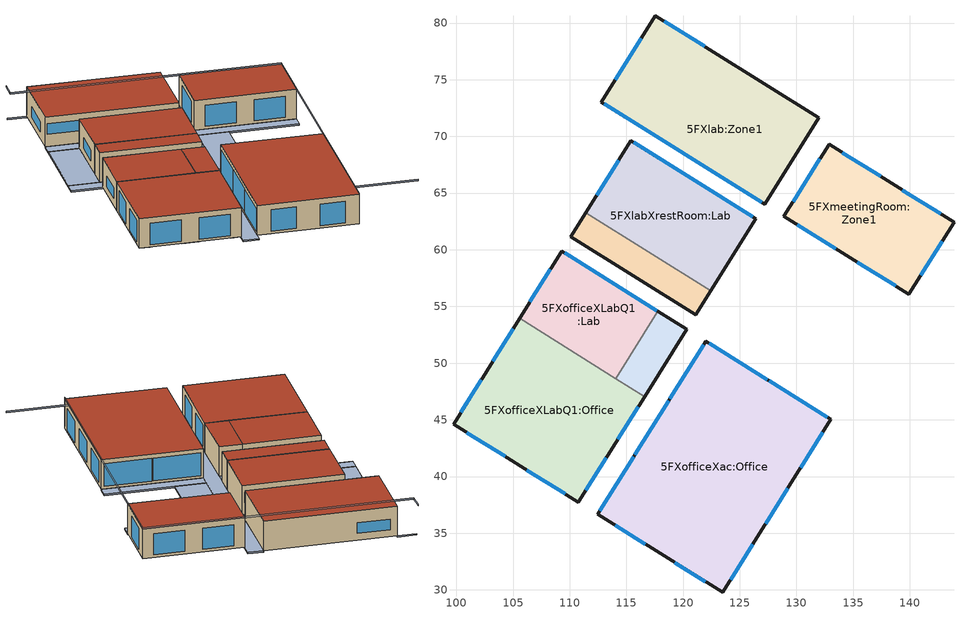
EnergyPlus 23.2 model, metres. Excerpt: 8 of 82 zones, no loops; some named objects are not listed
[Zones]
5FXlab:Zone1
 floor outside (Project external floor): 131.17,70.37 120.15,77.26 120.94,78.54 131.97,71.65 z16; 116.17,70.9 112.78,73.02 117.55,80.65 120.94,78.54 z16
 floor to 4FXlab:Zone1 (Project internal floor_Reversed_Rev): 127.2,64.01 116.17,70.9 120.15,77.26 131.17,70.37 z16
 wall outside (BPS_Baseline_Wall): 127.2,64.01 131.97,71.65 117.55,80.65 112.78,73.02 127.2,64.01 z16:20
 window x3 (BPS_Baseline_External glazing_Improved - 1002): 121.89,77.95 118.32,80.17 z16.94:18.36
 window (BPS_Baseline_External glazing_Improved - 1002): 116.31,78.67 114.02,75 z16.94:18.36; 113.04,72.86 126.94,64.17 z17.64:19.07
 roof outside (BPS_Baseline_Roof_Without_skylight_improved): 112.78,73.02 127.2,64.01 131.97,71.65 117.55,80.65 z20
5FXlabXrestRoom:RestRoom
 floor to 4FXlabXRestRoom:RestRoom (Project internal floor_Reversed_Rev): 121.11,54.26 110.08,61.15 111.41,63.27 122.43,56.38 z16
 wall outside (BPS_Baseline_Wall): 111.41,63.27 110.08,61.15 121.11,54.26 122.43,56.38 z16:20
 wall to 5FXlabXrestRoom:Lab (Project partition): 122.43,56.38 111.41,63.27 z16:20
 roof outside (BPS_Baseline_Roof_Without_skylight_improved): 110.08,61.15 121.11,54.26 122.43,56.38 111.41,63.27 z20
5FXlabXrestRoom:Lab
 floor to 4FXlabXRestRoom:Lab (Project internal floor_Reversed_Rev): 122.43,56.38 111.41,63.27 115.38,69.63 126.4,62.74 z16
 wall outside (BPS_Baseline_Wall): 122.43,56.38 126.4,62.74 115.38,69.63 111.41,63.27 z16:20
 window (BPS_Baseline_External glazing_Improved - 1002): 126.15,62.9 115.64,69.47 z17.62:19.05; 114.31,67.92 112.38,64.83 z16.94:18.36
 roof outside (BPS_Baseline_Roof_Without_skylight_improved): 111.41,63.27 122.43,56.38 126.4,62.74 115.38,69.63 z20
5FXmeetingRoom:Zone1
 floor outside (Project external floor): 139.92,56.07 138.22,57.12 142.2,63.49 143.89,62.43 z16
 floor to 4FXmeetingRoom:Zone1 (Project internal floor_Reversed_Rev): 138.22,57.12 128.9,62.95 132.87,69.31 142.2,63.49 z16
 wall outside (BPS_Baseline_Wall): 139.92,56.07 143.89,62.43 132.87,69.31 128.9,62.95 139.92,56.07 z16:20
 window (BPS_Baseline_External glazing_Improved - 1003): 140.97,57.74 142.85,60.75 / 137.42,66.47 134.05,68.57 / 142.71,63.17 139.34,65.27 / 132.06,68.02 129.7,64.25 / 135.36,58.91 138.74,56.81 / 130.08,62.21 133.45,60.11 z16.34:19.26
 roof outside (BPS_Baseline_Roof_Without_skylight_improved): 128.9,62.95 139.92,56.07 143.89,62.43 132.87,69.31 z20
5FXofficeXLabQ1:Office
 floor to 4FXofficeXlab:Office (Project internal floor_Reversed_Rev): 110.77,37.73 99.75,44.62 105.58,53.94 116.6,47.06 z16
 wall outside (BPS_Baseline_Wall): 105.58,53.94 99.75,44.62 110.77,37.73 116.6,47.06 z16:20
 wall to 5FXofficeXLabQ1:AC (Project partition_Rev): 116.6,47.06 114.06,48.65 z16:20
 wall to 5FXofficeXLabQ1:Lab (Project partition): 114.06,48.65 105.58,53.94 z16:20
 window (BPS_Baseline_External glazing_Improved - 1003): 102.2,48.54 100.4,45.67 / 105.02,53.05 103.23,50.18 / 106.22,40.57 109.59,38.47 / 100.93,43.88 104.3,41.77 / 114.25,43.29 116.05,46.16 / 111.43,38.78 113.22,41.65 z16.34:19.26
 roof outside (BPS_Baseline_Roof_Without_skylight_improved): 99.75,44.62 110.77,37.73 116.6,47.06 105.58,53.94 z20
5FXofficeXLabQ1:AC
 floor to 4FXofficeXlab:AC (Project internal floor_Reversed_Rev): 116.6,47.06 114.06,48.65 117.77,54.58 120.31,52.99 z16
 wall outside (BPS_Baseline_Wall): 116.6,47.06 120.31,52.99 117.77,54.58 z16:20
 wall to 5FXofficeXLabQ1:Lab (Project partition): 117.77,54.58 114.06,48.65 z16:20
 roof outside (BPS_Baseline_Roof_Without_skylight_improved): 114.06,48.65 116.6,47.06 120.31,52.99 117.77,54.58 z20
5FXofficeXLabQ1:Lab
 floor to 4FXofficeXlab:Lab (Project internal floor_Reversed_Rev): 114.06,48.65 105.58,53.94 109.29,59.88 117.77,54.58 z16
 wall outside (BPS_Baseline_Wall): 117.77,54.58 109.29,59.88 105.58,53.94 z16:20
 window (BPS_Baseline_External glazing_Improved - 1002): 117.67,54.64 109.54,59.72 z17.65:19.07; 108.28,58.27 106.49,55.4 z16.94:18.36
 roof outside (BPS_Baseline_Roof_Without_skylight_improved): 105.58,53.94 114.06,48.65 117.77,54.58 109.29,59.88 z20
5FXofficeXac:Office
 floor to 4FXofficeXac1:Office (Project internal floor_Reversed_Rev): 123.49,29.78 112.47,36.67 122.01,51.93 133.03,45.04 z16
 wall outside (BPS_Baseline_Wall): 123.49,29.78 133.03,45.04 122.01,51.93 112.47,36.67 123.49,29.78 z16:20
 window (BPS_Baseline_External glazing_Improved - 1003): 130.37,40.78 132.33,43.92 / 127.28,35.84 129.25,38.98 / 124.2,30.9 126.16,34.05 / 119.28,32.41 121.97,30.73 / 114,35.71 116.68,34.04 z16.34:19.26; 127.44,48.54 122.31,51.74 / 132.73,45.23 127.6,48.44 z16.34:19.43; 115.65,41.75 112.66,36.97 / 118.73,46.69 115.74,41.91 / 121.82,51.63 118.83,46.84 z16.34:19.44
 roof outside (BPS_Baseline_Roof_Without_skylight_improved): 112.47,36.67 123.49,29.78 133.03,45.04 122.01,51.93 z20
shading: 116.7,33.97 119.21,32.39 / 104.31,41.71 106.17,40.54 / 105.04,53.08 106.03,54.66 / 102.22,48.57 103.21,50.16 / 121.97,30.67 123.47,29.74 / 112.44,36.62 113.93,35.69 / 109.62,38.45 110.77,37.73 / 100.87,43.85 99.72,44.57 / 99.75,44.62 100.38,45.63 z16:19.4; 111.94,35.82 133.66,70.59 / 131.97,71.65 110.24,36.88 / 127.2,64.01 112.78,73.02 / 121.11,54.26 106.69,63.27 / 105.9,62 120.31,52.99 / 122.01,51.93 133.03,45.04 / 139.92,56.07 128.9,62.95 / 133.83,46.32 122.8,53.2 / 117.55,80.65 115.41,81.99 / 111.99,71.75 126.4,62.74 / 128.1,61.68 139.12,54.79 / 126.2,51.08 131.49,59.56 / 131.49,59.56 128.1,61.68 / 128.1,61.68 122.8,53.2 / 122.8,53.2 126.2,51.08 / 111.99,71.75 106.69,63.27 / 106.69,63.27 110.08,61.15 / 110.08,61.15 115.38,69.63 / 115.38,69.63 111.99,71.75 z15.8:16; 123.49,29.78 143.89,62.43 / 143.89,62.43 114.62,80.72 / 131.34,27.23 124.55,31.47 / 115.68,82.41 114.62,80.72 z20:20.2; 110.24,36.88 111.94,35.82 133.66,70.59 131.97,71.65 z16; 111.94,35.82 110.24,36.88 131.97,71.65 133.66,70.59 z15.8; 126.2,51.08 122.8,53.2 128.1,61.68 131.49,59.56 z15.8; 122.8,53.2 126.2,51.08 131.49,59.56 128.1,61.68 z16; 110.08,61.15 106.69,63.27 111.99,71.75 115.38,69.63 z15.8; 106.69,63.27 110.08,61.15 115.38,69.63 111.99,71.75 z16; 120.31,52.99 105.9,62 106.69,63.27 121.11,54.26 z15.8; 105.9,62 120.31,52.99 121.11,54.26 106.69,63.27 z16; 111.99,71.75 126.4,62.74 127.2,64.01 112.78,73.02 z16; 126.4,62.74 111.99,71.75 112.78,73.02 127.2,64.01 z15.8; 133.03,45.04 122.01,51.93 122.8,53.2 133.83,46.32 z15.8; 122.01,51.93 133.03,45.04 133.83,46.32 122.8,53.2 z16; 139.12,54.79 128.1,61.68 128.9,62.95 139.92,56.07 z15.8; 128.1,61.68 139.12,54.79 139.92,56.07 128.9,62.95 z16
[Site:Location]
Green studio (01-01:31-12)  (01-01:31-12): Latitude {deg}=1.37; Longitude {deg}=103.98; Time Zone {hr}=7; Elevation {m}=16
[Site:GroundTemperature:BuildingSurface]
18, 18, 18, 18, 18, 18, 18, 18, 18, 18, 18, 18
[Site:GroundTemperature:Deep]
14, 14, 14, 14, 14, 14, 14, 14, 14, 14, 14, 14
[Site:GroundTemperature:Shallow]
14, 14, 14, 14, 14, 14, 14, 14, 14, 14, 14, 14
[Site:GroundTemperature:FCfactorMethod]
27.55, 28.03, 28.32, 28.42, 28.26, 27.88, 27.4, 26.92, 26.59, 26.51, 26.68, 27.05
[Site:GroundReflectance]
0.2, 0.2, 0.2, 0.2, 0.2, 0.2, 0.2, 0.2, 0.2, 0.2, 0.2, 0.2
[Site:GroundReflectance:SnowModifier]
2, 2
[SizingPeriod:DesignDay] Day of Month=15; Day Type=SummerDesignDay; Humidity Condition Type=WetBulb; Barometric Pressure {Pa}=101132.9; Wind Speed {m/s}=0; Wind Direction {deg}=0; Rain Indicator=No; Snow Indicator=No; Daylight Saving Time Indicator=No; Solar Model Indicator=ASHRAEClearSky; Sky Clearness=0.98
Name | Month | Maximum Dry-Bulb Temperature {C} | Daily Dry-Bulb Temperature Range {deltaC} | Wetbulb or DewPoint at Maximum Dry-Bulb {C}
Summer Design Day in Green studio (01-01:31-12) Jun | 6 | 33.2 | 5.9 | 26.7
Summer Design Day in Green studio (01-01:31-12) Jul | 7 | 32.6 | 5.7 | 26.3
Summer Design Day in Green studio (01-01:31-12) Aug | 8 | 32.8 | 5.8 | 26
Summer Design Day in Green studio (01-01:31-12) Sep | 9 | 32.8 | 6 | 25.9
[Building]
Building: North Axis {deg}=0; Terrain=Suburbs; Loads Convergence Tolerance Value {W}=.04; Temperature Convergence Tolerance Value {deltaC}=.4; Solar Distribution=FullExteriorWithReflections; Maximum Number of Warmup Days=25; Minimum Number of Warmup Days=6
[Site:WaterMainsTemperature]
Calculation Method=Correlation; Annual Average Outdoor Air Temperature {C}=10; Maximum Difference In Monthly Average Outdoor Air Temperatures {deltaC}=20
[Material:NoMass] Roughness=Rough; Thermal Resistance {m2-K/W}=.15; Thermal Absorptance=0.9; Solar Absorptance=0.7; Visible Absorptance=0.7
7_RVAL_2; 8_RVAL_2
[Construction]
Project internal floor_Reversed_Rev: Cast Concrete (Dense)_.1
BPS_Baseline_Roof_Without_skylight_improved: Asphalt 1_.01, MW Glass Wool (rolls)_.072, Plasterboard_.013
Project partition: Gypsum Plasterboard_.025, 7_RVAL_2, Gypsum Plasterboard_.025
Project partition_Rev: Gypsum Plasterboard_.025, 8_RVAL_2, Gypsum Plasterboard_.025
BPS_Baseline_Wall: Brickwork Outer_.1, XPS Extruded Polystyrene  - CO2 Blowing_.05, Concrete Block (Medium)_.1, Gypsum Plastering_.013
Project external floor: External Rendering_.025, MW Stone Wool (rolls)_.1482, Timber Flooring_.005
BPS_Baseline_External glazing_Improved - 1002; BPS_Baseline_External glazing_Improved - 1003: 5111, 1017, 7090
BPS_Baseline_External glazing_Improved - 2003: 5111, 1017, 7090, 20001
[WindowMaterial:Gas]
1017: Gas Type=Air; Thickness {m}=.012
[WindowMaterial:Glazing] Optical Data Type=Spectral; Infrared Transmittance at Normal Incidence=0; Dirt Correction Factor for Solar and Visible Transmittance=1
Name | Window Glass Spectral Data Set | Thickness {m} | Front Side Infrared Hemispherical Emissivity | Back Side Infrared Hemispherical Emissivity | Conductivity {W/m-K}
7090 | Viracon VLE1370 11.5(5VLE13-70X2+060pvb+5Starphire) <VE13-70X2-5-060-Str-5.vir> | .01092 | 0.844 | 0.844 | 0.67
5111 | Viracon  (8OptWht/060Saflex/8OptWht/060Saflex/8OptWht) <8OptiWhite3ply lam.vir> | .02667 | 0.84 | 0.84 | 0.713
[MaterialProperty:GlazingSpectralData]
Viracon VLE1370 11.5(5VLE13-70X2+060pvb+5Starphire) <VE13-70X2-5-060-Str-5.vir>: 0.3, 0.001, 0.05, 0.046, 0.305, 0, 0.051, 0.046, 0.31, 0, 0.054, 0.045, 0.315, 0, 0.058, 0.045, 0.32, 0, 0.063, 0.044, 0.325, 0, 0.067, 0.043, 0.33, 0, 0.068, 0.042, 0.335, 0, 0.068, 0.042, 0.34, 0, 0.069, 0.043, 0.345, 0, 0.07, 0.044, 0.35, 0, 0.067, 0.045, 0.355, 0, 0.065, 0.044, 0.36, 0, 0.067, 0.044, 0.365, 0, 0.072, 0.044, 0.37, 0, 0.083, 0.044, 0.375, 0, 0.098, 0.043, 0.38, 0, 0.116, 0.043, 0.385, 0.002, 0.128, 0.043, 0.39, 0.024, 0.133, 0.044, 0.395, 0.12, 0.136, 0.051, 0.4, 0.283, 0.138, 0.077, 0.405, 0.427, 0.141, 0.107, 0.41, 0.521, 0.143, 0.126, 0.415, 0.574, 0.144, 0.132, 0.42, 0.605, 0.143, 0.132, 0.425, 0.627, 0.143, 0.131, 0.43, 0.641, 0.143, 0.129, 0.435, 0.652, 0.142, 0.126, 0.44, 0.661, 0.142, 0.125, 0.445, 0.668, 0.142, 0.123, 0.45, 0.675, 0.141, 0.122, 0.455, 0.681, 0.141, 0.121, 0.46, 0.685, 0.141, 0.12, 0.465, 0.688, 0.14, 0.12, 0.47, 0.692, 0.139, 0.12, 0.475, 0.694, 0.139, 0.12, 0.48, 0.697, 0.138, 0.12, 0.485, 0.7, 0.138, 0.121, 0.49, 0.704, 0.137, 0.122, 0.495, 0.707, 0.136, 0.122, 0.5, 0.71, 0.135, 0.123, 0.505, 0.712, 0.134, 0.124, 0.51, 0.714, 0.133, 0.125, 0.515, 0.717, 0.133, 0.126, 0.52, 0.719, 0.132, 0.127, 0.525, 0.72, 0.131, 0.128, 0.53, 0.722, 0.13, 0.128, 0.535, 0.723, 0.129, 0.129, 0.54, 0.724, 0.128, 0.13, 0.545, 0.726, 0.127, 0.13, 0.55, 0.727, 0.125, 0.131, 0.555, 0.727, 0.124, 0.131, 0.56, 0.727, 0.122, 0.132, 0.565, 0.727, 0.121, 0.132, 0.57, 0.726, 0.119, 0.132, 0.575, 0.725, 0.118, 0.133, 0.58, 0.723, 0.117, 0.133, 0.585, 0.722, 0.116, 0.134, 0.59, 0.719, 0.115, 0.134, 0.595, 0.717, 0.114, 0.135, 0.6, 0.715, 0.113, 0.136, 0.605, 0.711, 0.113, 0.138, 0.61, 0.708, 0.113, 0.139, 0.615, 0.704, 0.113, 0.141, 0.62, 0.7, 0.114, 0.144, 0.625, 0.695, 0.114, 0.146, 0.63, 0.69, 0.116, 0.149, 0.635, 0.684, 0.118, 0.153, 0.64, 0.678, 0.12, 0.157, 0.645, 0.671, 0.123, 0.162, 0.65, 0.664, 0.127, 0.167, 0.655, 0.657, 0.131, 0.172, 0.66, 0.649, 0.136, 0.178, 0.665, 0.641, 0.141, 0.185, 0.67, 0.632, 0.147, 0.192, 0.675, 0.623, 0.153, 0.2, 0.68, 0.614, 0.16, 0.208, 0.685, 0.604, 0.167, 0.216, 0.69, 0.593, 0.175, 0.225, 0.695, 0.583, 0.183, 0.234, 0.7, 0.572, 0.192, 0.244, 0.705, 0.561, 0.202, 0.255, 0.71, 0.549, 0.211, 0.265, 0.715, 0.538, 0.221, 0.275, 0.72, 0.526, 0.232, 0.287, 0.725, 0.514, 0.242, 0.298, 0.73, 0.502, 0.254, 0.31, 0.735, 0.489, 0.265, 0.321, 0.74, 0.477, 0.275, 0.332, 0.745, 0.465, 0.287, 0.344, 0.75, 0.453, 0.299, 0.355, 0.755, 0.441, 0.31, 0.367, 0.76, 0.429, 0.322, 0.379, 0.765, 0.417, 0.332, 0.39, 0.77, 0.406, 0.344, 0.401, 0.775, 0.394, 0.355, 0.413, 0.78, 0.383, 0.367, 0.425, 0.785, 0.372, 0.378, 0.436, 0.79, 0.361, 0.389, 0.446, 0.795, 0.35, 0.4, 0.457, 0.8, 0.34, 0.411, 0.469, 0.805, 0.329, 0.421, 0.479, 0.81, 0.32, 0.431, 0.488, 0.815, 0.31, 0.441, 0.497, 0.82, 0.301, 0.45, 0.506, 0.825, 0.292, 0.46, 0.515, 0.83, 0.283, 0.468, 0.524, 0.835, 0.274, 0.477, 0.533, 0.84, 0.264, 0.489, 0.544, 0.845, 0.255, 0.499, 0.553, 0.85, 0.248, 0.507, 0.562, 0.855, 0.24, 0.516, 0.57, 0.86, 0.233, 0.524, 0.577, 0.865, 0.226, 0.531, 0.584, 0.87, 0.22, 0.538, 0.59, 0.875, 0.213, 0.544, 0.596, 0.88, 0.207, 0.551, 0.601, 0.885, 0.201, 0.558, 0.607, 0.89, 0.195, 0.564, 0.612, 0.895, 0.189, 0.57, 0.616, 0.9, 0.184, 0.577, 0.62, 0.905, 0.178, 0.583, 0.622, 0.91, 0.172, 0.588, 0.623, 0.915, 0.167, 0.594, 0.627, 0.92, 0.163, 0.6, 0.634, 0.925, 0.159, 0.605, 0.642, 0.93, 0.155, 0.61, 0.649, 0.935, 0.151, 0.615, 0.656, 0.94, 0.147, 0.62, 0.663, 0.945, 0.144, 0.624, 0.668, 0.95, 0.14, 0.629, 0.673, 0.955, 0.136, 0.633, 0.677, 0.96, 0.133, 0.638, 0.682, 0.965, 0.129, 0.642, 0.684, 0.97, 0.126, 0.646, 0.687, 0.975, 0.122, 0.65, 0.691, 0.98, 0.119, 0.654, 0.694, 0.985, 0.116, 0.657, 0.696, 0.99, 0.113, 0.66, 0.698, 0.995, 0.11, 0.664, 0.701, 1, 0.108, 0.668, 0.704, 1.005, 0.105, 0.671, 0.707, 1.01, 0.103, 0.674, 0.709, 1.015, 0.1, 0.678, 0.712, 1.02, 0.098, 0.681, 0.715, 1.025, 0.096, 0.684, 0.717, 1.03, 0.093, 0.686, 0.72, 1.035, 0.091, 0.689, 0.723, 1.04, 0.089, 0.692, 0.726, 1.045, 0.087, 0.694, 0.729, 1.05, 0.085, 0.697, 0.732, 1.055, 0.084, 0.699, 0.734, 1.06, 0.082, 0.702, 0.737, 1.065, 0.08, 0.704, 0.74, 1.07, 0.078, 0.707, 0.744, 1.075, 0.077, 0.708, 0.745, 1.08, 0.075, 0.712, 0.749, 1.085, 0.074, 0.714, 0.751, 1.09, 0.072, 0.716, 0.753, 1.095, 0.071, 0.718, 0.756, 1.1, 0.069, 0.721, 0.759, 1.105, 0.068, 0.723, 0.761, 1.11, 0.067, 0.724, 0.762, 1.115, 0.065, 0.726, 0.764, 1.12, 0.064, 0.729, 0.765, 1.125, 0.063, 0.73, 0.765, 1.13, 0.062, 0.731, 0.762, 1.135, 0.06, 0.734, 0.759, 1.14, 0.059, 0.735, 0.751, 1.145, 0.057, 0.737, 0.736, 1.15, 0.055, 0.738, 0.718, 1.155, 0.054, 0.741, 0.715, 1.16, 0.052, 0.742, 0.709, 1.165, 0.051, 0.743, 0.694, 1.17, 0.049, 0.744, 0.673, 1.175, 0.047, 0.746, 0.647, 1.18, 0.045, 0.748, 0.618, 1.185, 0.042, 0.75, 0.573, 1.19, 0.04, 0.752, 0.538, 1.195, 0.04, 0.753, 0.537, 1.2, 0.04, 0.753, 0.555, 1.205, 0.04, 0.755, 0.578, 1.21, 0.041, 0.757, 0.607, 1.215, 0.041, 0.758, 0.635, 1.22, 0.041, 0.76, 0.66, 1.225, 0.041, 0.762, 0.679, 1.23, 0.041, 0.764, 0.693, 1.235, 0.04, 0.765, 0.704, 1.24, 0.04, 0.767, 0.713, 1.245, 0.04, 0.768, 0.72, 1.25, 0.039, 0.768, 0.726, 1.255, 0.039, 0.769, 0.732, 1.26, 0.038, 0.77, 0.737, 1.265, 0.038, 0.772, 0.742, 1.27, 0.037, 0.774, 0.749, 1.275, 0.037, 0.775, 0.756, 1.28, 0.037, 0.776, 0.764, 1.285, 0.036, 0.778, 0.772, 1.29, 0.036, 0.78, 0.779, 1.295, 0.036, 0.78, 0.784, 1.3, 0.035, 0.781, 0.787, 1.305, 0.034, 0.783, 0.791, 1.31, 0.034, 0.785, 0.795, 1.315, 0.034, 0.785, 0.797, 1.32, 0.033, 0.786, 0.798, 1.325, 0.033, 0.787, 0.799, 1.33, 0.032, 0.789, 0.799, 1.335, 0.032, 0.791, 0.798, 1.34, 0.031, 0.792, 0.793, 1.345, 0.031, 0.793, 0.787, 1.35, 0.03, 0.794, 0.775, 1.355, 0.03, 0.796, 0.753, 1.36, 0.029, 0.797, 0.734, 1.365, 0.028, 0.798, 0.719, 1.37, 0.027, 0.799, 0.688, 1.375, 0.026, 0.801, 0.656, 1.38, 0.025, 0.801, 0.638, 1.385, 0.025, 0.802, 0.629, 1.39, 0.024, 0.802, 0.616, 1.395, 0.024, 0.803, 0.616, 1.4, 0.023, 0.803, 0.615, 1.405, 0.022, 0.804, 0.591, 1.41, 0.021, 0.805, 0.562, 1.415, 0.021, 0.806, 0.558, 1.42, 0.021, 0.807, 0.548, 1.425, 0.02, 0.808, 0.53, 1.43, 0.02, 0.809, 0.517, 1.435, 0.019, 0.812, 0.511, 1.44, 0.019, 0.814, 0.507, 1.445, 0.019, 0.814, 0.504, 1.45, 0.019, 0.815, 0.506, 1.455, 0.019, 0.817, 0.515, 1.46, 0.019, 0.819, 0.529, 1.465, 0.019, 0.819, 0.544, 1.47, 0.019, 0.82, 0.56, 1.475, 0.019, 0.822, 0.578, 1.48, 0.019, 0.824, 0.594, 1.485, 0.019, 0.825, 0.608, 1.49, 0.019, 0.825, 0.621, 1.495, 0.019, 0.827, 0.634, 1.5, 0.019, 0.829, 0.647, 1.505, 0.019, 0.83, 0.658, 1.51, 0.019, 0.83, 0.668, 1.515, 0.019, 0.832, 0.678, 1.52, 0.019, 0.833, 0.685, 1.525, 0.019, 0.833, 0.69, 1.53, 0.018, 0.834, 0.695, 1.535, 0.018, 0.835, 0.696, 1.54, 0.018, 0.837, 0.696, 1.545, 0.018, 0.837, 0.694, 1.55, 0.018, 0.837, 0.692, 1.555, 0.018, 0.839, 0.692, 1.56, 0.017, 0.841, 0.693, 1.565, 0.017, 0.84, 0.694, 1.57, 0.017, 0.84, 0.698, 1.575, 0.017, 0.841, 0.703, 1.58, 0.017, 0.843, 0.71, 1.585, 0.017, 0.843, 0.715, 1.59, 0.017, 0.844, 0.72, 1.595, 0.017, 0.844, 0.724, 1.6, 0.016, 0.845, 0.727, 1.605, 0.016, 0.845, 0.729, 1.61, 0.016, 0.845, 0.731, 1.615, 0.016, 0.845, 0.731, 1.62, 0.016, 0.847, 0.731, 1.625, 0.016, 0.847, 0.728, 1.63, 0.016, 0.847, 0.727, 1.635, 0.015, 0.848, 0.728, 1.64, 0.015, 0.848, 0.728, 1.645, 0.015, 0.849, 0.728, 1.65, 0.015, 0.849, 0.725, 1.655, 0.015, 0.85, 0.72, 1.66, 0.014, 0.851, 0.71, 1.665, 0.014, 0.85, 0.692, 1.67, 0.014, 0.85, 0.664, 1.675, 0.013, 0.851, 0.622, 1.68, 0.012, 0.852, 0.551, 1.685, 0.011, 0.851, 0.431, 1.69, 0.009, 0.85, 0.306, 1.695, 0.007, 0.85, 0.231, 1.7, 0.005, 0.851, 0.163, 1.705, 0.005, 0.851, 0.136, 1.71, 0.005, 0.85, 0.146, 1.715, 0.006, 0.851, 0.154, 1.72, 0.006, 0.852, 0.16, 1.725, 0.006, 0.851, 0.18, 1.73, 0.006, 0.85, 0.189, 1.735, 0.006, 0.851, 0.18, 1.74, 0.006, 0.851, 0.166, 1.745, 0.005, 0.85, 0.154, 1.75, 0.005, 0.849, 0.154, 1.755, 0.005, 0.849, 0.17, 1.76, 0.006, 0.85, 0.199, 1.765, 0.006, 0.849, 0.227, 1.77, 0.006, 0.849, 0.257, 1.775, 0.007, 0.849, 0.287, 1.78, 0.007, 0.849, 0.309, 1.785, 0.008, 0.848, 0.319, 1.79, 0.007, 0.848, 0.327, 1.795, 0.008, 0.848, 0.333, 1.8, 0.007, 0.849, 0.34, 1.805, 0.007, 0.848, 0.342, 1.81, 0.008, 0.847, 0.34, 1.815, 0.007, 0.847, 0.338, 1.82, 0.007, 0.847, 0.337, 1.825, 0.007, 0.846, 0.34, 1.83, 0.007, 0.846, 0.347, 1.835, 0.007, 0.846, 0.357, 1.84, 0.007, 0.846, 0.37, 1.845, 0.007, 0.847, 0.385, 1.85, 0.008, 0.847, 0.402, 1.855, 0.008, 0.846, 0.419, 1.86, 0.008, 0.845, 0.433, 1.865, 0.008, 0.846, 0.443, 1.87, 0.008, 0.846, 0.449, 1.875, 0.008, 0.846, 0.451, 1.88, 0.008, 0.845, 0.447, 1.885, 0.008, 0.845, 0.436, 1.89, 0.008, 0.845, 0.417, 1.895, 0.007, 0.844, 0.4, 1.9, 0.007, 0.844, 0.386, 1.905, 0.006, 0.844, 0.371, 1.91, 0.006, 0.844, 0.359, 1.915, 0.006, 0.843, 0.35, 1.92, 0.006, 0.843, 0.345, 1.925, 0.007, 0.842, 0.343, 1.93, 0.006, 0.841, 0.344, 1.935, 0.006, 0.841, 0.345, 1.94, 0.006, 0.84, 0.349, 1.945, 0.006, 0.84, 0.357, 1.95, 0.006, 0.84, 0.37, 1.955, 0.006, 0.84, 0.383, 1.96, 0.007, 0.84, 0.395, 1.965, 0.006, 0.839, 0.403, 1.97, 0.006, 0.839, 0.41, 1.975, 0.006, 0.838, 0.416, 1.98, 0.006, 0.838, 0.42, 1.985, 0.006, 0.838, 0.424, 1.99, 0.007, 0.839, 0.425, 1.995, 0.006, 0.837, 0.421, 2, 0.006, 0.837, 0.413, 2.005, 0.006, 0.836, 0.397, 2.01, 0.006, 0.836, 0.375, 2.015, 0.005, 0.836, 0.352, 2.02, 0.005, 0.836, 0.331, 2.025, 0.005, 0.836, 0.314, 2.03, 0.005, 0.836, 0.298, 2.035, 0.005, 0.835, 0.284, 2.04, 0.005, 0.835, 0.271, 2.045, 0.004, 0.835, 0.258, 2.05, 0.004, 0.835, 0.246, 2.055, 0.004, 0.835, 0.233, 2.06, 0.004, 0.834, 0.221, 2.065, 0.004, 0.835, 0.212, 2.07, 0.004, 0.835, 0.208, 2.075, 0.004, 0.834, 0.208, 2.08, 0.004, 0.833, 0.21, 2.085, 0.004, 0.833, 0.213, 2.09, 0.004, 0.833, 0.219, 2.095, 0.004, 0.833, 0.226, 2.1, 0.004, 0.831, 0.233, 2.105, 0.004, 0.831, 0.241, 2.11, 0.004, 0.832, 0.248, 2.115, 0.004, 0.83, 0.254, 2.12, 0.004, 0.829, 0.258, 2.125, 0.004, 0.828, 0.261, 2.13, 0.004, 0.828, 0.262, 2.135, 0.004, 0.826, 0.263, 2.14, 0.004, 0.824, 0.266, 2.145, 0.004, 0.823, 0.269, 2.15, 0.004, 0.823, 0.271, 2.155, 0.004, 0.821, 0.274, 2.16, 0.004, 0.818, 0.276, 2.165, 0.004, 0.817, 0.278, 2.17, 0.004, 0.815, 0.28, 2.175, 0.004, 0.81, 0.279, 2.18, 0.004, 0.805, 0.278, 2.185, 0.004, 0.8, 0.276, 2.19, 0.003, 0.796, 0.273, 2.195, 0.004, 0.79, 0.268, 2.2, 0.003, 0.786, 0.262, 2.205, 0.003, 0.783, 0.257, 2.21, 0.003, 0.781, 0.25, 2.215, 0.003, 0.779, 0.241, 2.22, 0.003, 0.777, 0.231, 2.225, 0.003, 0.777, 0.219, 2.23, 0.003, 0.778, 0.203, 2.235, 0.003, 0.778, 0.182, 2.24, 0.003, 0.779, 0.157, 2.245, 0.002, 0.781, 0.127, 2.25, 0.002, 0.782, 0.096, 2.255, 0.001, 0.783, 0.07, 2.26, 0.001, 0.784, 0.053, 2.265, 0.001, 0.785, 0.044, 2.27, 0, 0.786, 0.041, 2.275, 0, 0.787, 0.039, 2.28, 0, 0.788, 0.039, 2.285, 0, 0.789, 0.039, 2.29, 0, 0.79, 0.039, 2.295, 0, 0.79, 0.039, 2.3, 0, 0.79, 0.038, 2.305, 0, 0.791, 0.038, 2.31, 0, 0.792, 0.039, 2.315, 0, 0.792, 0.038, 2.32, 0, 0.792, 0.039, 2.325, 0, 0.792, 0.039, 2.33, 0, 0.793, 0.039, 2.335, 0, 0.792, 0.039, 2.34, 0, 0.792, 0.038, 2.345, 0, 0.793, 0.038, 2.35, 0, 0.793, 0.038, 2.355, 0, 0.792, 0.038, 2.36, 0, 0.791, 0.039, 2.365, 0, 0.79, 0.039, 2.37, 0, 0.79, 0.039, 2.375, 0, 0.789, 0.039, 2.38, 0, 0.788, 0.038, 2.385, 0, 0.788, 0.038, 2.39, 0, 0.786, 0.039, 2.395, 0, 0.785, 0.039, 2.4, 0, 0.784, 0.039, 2.405, 0, 0.782, 0.039, 2.41, 0, 0.78, 0.039, 2.415, 0, 0.778, 0.039, 2.42, 0, 0.777, 0.039, 2.425, 0, 0.775, 0.038, 2.43, 0, 0.772, 0.039, 2.435, 0, 0.771, 0.039, 2.44, 0, 0.768, 0.039, 2.445, 0, 0.767, 0.039, 2.45, 0, 0.764, 0.039, 2.455, 0, 0.762, 0.038, 2.46, 0, 0.76, 0.038, 2.465, 0.001, 0.758, 0.038, 2.47, 0.001, 0.756, 0.039, 2.475, 0, 0.752, 0.039, 2.48, 0, 0.748, 0.035, 2.485, 0.001, 0.752, 0.038, 2.49, 0, 0.749, 0.04, 2.495, 0, 0.745, 0.04, 2.5, 0, 0.741, 0.034
Viracon  (8OptWht/060Saflex/8OptWht/060Saflex/8OptWht) <8OptiWhite3ply lam.vir>: 0.3, 0, 0.049, 0.049, 0.305, 0, 0.048, 0.049, 0.31, 0, 0.048, 0.048, 0.315, 0, 0.048, 0.048, 0.32, 0, 0.047, 0.048, 0.325, 0, 0.047, 0.047, 0.33, 0, 0.046, 0.046, 0.335, 0, 0.045, 0.046, 0.34, 0, 0.046, 0.046, 0.345, 0, 0.046, 0.047, 0.35, 0, 0.046, 0.047, 0.355, 0, 0.046, 0.046, 0.36, 0, 0.046, 0.046, 0.365, 0, 0.045, 0.045, 0.37, 0, 0.045, 0.045, 0.375, 0, 0.045, 0.045, 0.38, 0, 0.045, 0.045, 0.385, 0, 0.045, 0.045, 0.39, 0.007, 0.045, 0.045, 0.395, 0.095, 0.045, 0.046, 0.4, 0.34, 0.051, 0.052, 0.41, 0.742, 0.074, 0.074, 0.42, 0.843, 0.082, 0.082, 0.43, 0.865, 0.084, 0.084, 0.44, 0.872, 0.084, 0.084, 0.45, 0.877, 0.084, 0.084, 0.46, 0.881, 0.084, 0.084, 0.47, 0.884, 0.084, 0.084, 0.48, 0.886, 0.084, 0.084, 0.49, 0.888, 0.085, 0.085, 0.5, 0.891, 0.085, 0.084, 0.51, 0.892, 0.084, 0.084, 0.52, 0.893, 0.084, 0.084, 0.53, 0.893, 0.084, 0.084, 0.54, 0.893, 0.084, 0.083, 0.55, 0.894, 0.084, 0.083, 0.56, 0.893, 0.084, 0.083, 0.57, 0.89, 0.083, 0.083, 0.58, 0.885, 0.083, 0.082, 0.59, 0.88, 0.082, 0.082, 0.6, 0.877, 0.082, 0.082, 0.61, 0.876, 0.082, 0.081, 0.62, 0.872, 0.081, 0.081, 0.63, 0.869, 0.081, 0.081, 0.64, 0.865, 0.081, 0.081, 0.65, 0.863, 0.08, 0.08, 0.66, 0.86, 0.08, 0.08, 0.67, 0.859, 0.08, 0.08, 0.68, 0.858, 0.08, 0.08, 0.69, 0.857, 0.081, 0.081, 0.7, 0.855, 0.083, 0.082, 0.71, 0.852, 0.085, 0.083, 0.72, 0.849, 0.087, 0.085, 0.73, 0.844, 0.089, 0.087, 0.74, 0.838, 0.091, 0.088, 0.75, 0.834, 0.092, 0.089, 0.76, 0.83, 0.093, 0.09, 0.77, 0.826, 0.093, 0.09, 0.78, 0.822, 0.093, 0.09, 0.79, 0.819, 0.093, 0.09, 0.8, 0.814, 0.093, 0.09, 0.81, 0.81, 0.093, 0.09, 0.82, 0.807, 0.092, 0.089, 0.83, 0.801, 0.092, 0.089, 0.84, 0.797, 0.1, 0.097, 0.85, 0.794, 0.101, 0.098, 0.86, 0.79, 0.102, 0.098, 0.87, 0.786, 0.1, 0.095, 0.88, 0.782, 0.096, 0.091, 0.89, 0.777, 0.092, 0.087, 0.9, 0.768, 0.088, 0.084, 0.91, 0.757, 0.085, 0.081, 0.92, 0.754, 0.084, 0.079, 0.93, 0.759, 0.084, 0.079, 0.94, 0.763, 0.084, 0.079, 0.95, 0.763, 0.083, 0.079, 0.96, 0.761, 0.082, 0.078, 0.97, 0.757, 0.082, 0.078, 0.98, 0.754, 0.082, 0.077, 0.99, 0.751, 0.081, 0.076, 1, 0.749, 0.081, 0.076, 1.05, 0.746, 0.08, 0.076, 1.1, 0.749, 0.081, 0.076, 1.15, 0.693, 0.075, 0.071, 1.2, 0.517, 0.06, 0.058, 1.25, 0.678, 0.074, 0.069, 1.3, 0.733, 0.079, 0.074, 1.35, 0.717, 0.077, 0.073, 1.4, 0.556, 0.063, 0.06, 1.45, 0.448, 0.055, 0.053, 1.5, 0.589, 0.065, 0.062, 1.55, 0.635, 0.069, 0.066, 1.6, 0.669, 0.073, 0.069, 1.65, 0.666, 0.072, 0.068, 1.7, 0.12, 0.042, 0.042, 1.75, 0.107, 0.042, 0.041, 1.8, 0.285, 0.047, 0.046, 1.85, 0.342, 0.05, 0.048, 1.9, 0.319, 0.048, 0.047, 1.95, 0.301, 0.047, 0.046, 2, 0.339, 0.048, 0.047, 2.05, 0.183, 0.043, 0.042, 2.1, 0.169, 0.042, 0.042, 2.15, 0.198, 0.043, 0.043, 2.2, 0.176, 0.042, 0.042, 2.25, 0.041, 0.04, 0.04, 2.3, 0, 0.04, 0.039, 2.35, 0, 0.04, 0.039, 2.4, 0, 0.04, 0.039, 2.45, 0, 0.04, 0.039, 2.5, 0, 0.037, 0.029
[WindowMaterial:Blind]
20001: Slat Orientation=Horizontal; Slat Width {m}=0.025; Slat Separation {m}=0.01875; Slat Thickness {m}=0.001; Slat Angle {deg}=45; Slat Conductivity {W/m-K}=0.9; Slat Beam Solar Transmittance=0; Front Side Slat Beam Solar Reflectance=0.8; Back Side Slat Beam Solar Reflectance=.8; Slat Diffuse Solar Transmittance=0; Front Side Slat Diffuse Solar Reflectance=0.8; Back Side Slat Diffuse Solar Reflectance=.8; Slat Beam Visible Transmittance=0; Front Side Slat Beam Visible Reflectance=.8; Back Side Slat Beam Visible Reflectance=.8; Slat Diffuse Visible Transmittance=0; Front Side Slat Diffuse Visible Reflectance=.8; Back Side Slat Diffuse Visible Reflectance=.8; Slat Infrared Hemispherical Transmittance=0; Front Side Slat Infrared Hemispherical Emissivity=.9; Back Side Slat Infrared Hemispherical Emissivity=.9; Blind to Glass Distance {m}=.015; Blind Top Opening Multiplier=.5; Blind Bottom Opening Multiplier=.5; Blind Left Side Opening Multiplier=.5; Blind Right Side Opening Multiplier=.5; Minimum Slat Angle {deg}=0; Maximum Slat Angle {deg}=180
[Material] Roughness=Rough; Thermal Absorptance=0.9
Name | Thickness {m} | Conductivity {W/m-K} | Density {kg/m3} | Specific Heat {J/kg-K} | Solar Absorptance | Visible Absorptance
Cast Concrete (Dense)_.1 | .1 | 1.4 | 2100 | 840 | 0.6 | 0.6
Asphalt 1_.01 | .01 | 0.7 | 2100 | 1000 | 0.85 | 0.9
MW Glass Wool (rolls)_.072 | .072 | 0.04 | 12 | 840 | 0.6 | 0.6
Plasterboard_.013 | .013 | 0.25 | 2800 | 896 | 0.5 | 0.5
Gypsum Plasterboard_.025 | .025 | 0.25 | 900 | 1000 | 0.5 | 0.5
Brickwork Outer_.1 | .1 | 0.84 | 1700 | 800 | 0.7 | 0.7
Concrete Block (Medium)_.1 | .1 | 0.51 | 1400 | 1000 | 0.6 | 0.6
Gypsum Plastering_.013 | .013 | 0.4 | 1000 | 1000 | 0.5 | 0.5
XPS Extruded Polystyrene  - CO2 Blowing_.05 | .05 | 0.034 | 35 | 1400 | 0.6 | 0.6
External Rendering_.025 | .025 | 0.5 | 1300 | 1000 | 0.7 | 0.7
MW Stone Wool (rolls)_.1482 | .1482 | 0.04 | 30 | 840 | 0.6 | 0.6
Timber Flooring_.005 | .005 | 0.14 | 650 | 1200 | 0.78 | 0.78
[WindowShadingControl] Shading Type=InteriorBlind; Construction with Shading=BPS_Baseline_External glazing_Improved - 2003; Shading Control Type=OnIfHighSolarOnWindow; Schedule=BPS_Office_Occupancy; Setpoint {W/m2, W or deg C}=120; Shading Control Is Scheduled=Yes; Glare Control Is Active=No; Type of Slat Angle Control for Blinds=FixedSlatAngle; Setpoint 2 {W/m2, deg C or cd/m2}=0; Multiple Surface Control Type=Group
Name | Zone | Fenestration Surface 1 | Fenestration Surface 2 | Fenestration Surface 3 | Fenestration Surface 4 | Fenestration Surface 5 | Fenestration Surface 6 | Fenestration Surface 7 | Fenestration Surface 8 | Fenestration Surface 9 | Fenestration Surface 10
171003 | 5FXofficeXac:Office | 5FXofficeXac:Office_Wall_2_0_0_0_0_2_Win | 5FXofficeXac:Office_Wall_2_0_0_1_0_1_Win | 5FXofficeXac:Office_Wall_2_0_0_2_0_0_Win | 5FXofficeXac:Office_Wall_3_0_0_0_0_1_Win | 5FXofficeXac:Office_Wall_3_0_0_1_0_0_Win | 5FXofficeXac:Office_Wall_4_0_0_0_0_2_Win | 5FXofficeXac:Office_Wall_4_0_0_1_0_1_Win | 5FXofficeXac:Office_Wall_4_0_0_2_0_0_Win | 5FXofficeXac:Office_Wall_5_0_0_0_0_1_Win | 5FXofficeXac:Office_Wall_5_0_0_1_0_0_Win
201003 | 5FXofficeXLabQ1:Office | 5FXofficeXLabQ1:Office_Wall_4_0_0_0_0_1_Win | 5FXofficeXLabQ1:Office_Wall_4_0_0_1_0_0_Win | 5FXofficeXLabQ1:Office_Wall_5_0_0_0_0_1_Win | 5FXofficeXLabQ1:Office_Wall_5_0_0_1_0_0_Win | 5FXofficeXLabQ1:Office_Wall_6_0_0_0_0_1_Win | 5FXofficeXLabQ1:Office_Wall_6_0_0_1_0_0_Win
211003 | 5FXmeetingRoom:Zone1 | 5FXmeetingRoom:Zone1_Wall_2_0_0_0_0_0_Win | 5FXmeetingRoom:Zone1_Wall_3_0_0_0_0_1_Win | 5FXmeetingRoom:Zone1_Wall_3_0_0_1_0_0_Win | 5FXmeetingRoom:Zone1_Wall_4_0_0_0_0_0_Win | 5FXmeetingRoom:Zone1_Wall_5_0_0_0_0_1_Win | 5FXmeetingRoom:Zone1_Wall_5_0_0_1_0_0_Win
[Zone] Type=1; Multiplier=1; Zone Inside Convection Algorithm=TARP; Part of Total Floor Area=Yes
Name | Volume {m3} | Floor Area {m2}
5FXofficeXac:Office | 850.0856 | 217.9707
5FXofficeXLabQ1:Office | 518.6914 | 132.9978
5FXofficeXLabQ1:AC | 69.1636 | 17.7342
5FXofficeXLabQ1:Lab | 251.0362 | 64.3682
5FXlabXrestRoom:RestRoom | 105.1783 | 26.9688
5FXlabXrestRoom:Lab | 348.2686 | 89.2996
5FXlab:Zone1 | 544.4426 | 139.6007
5FXmeetingRoom:Zone1 | 339.2753 | 86.9937
[Lights] Design Level Calculation Method=Watts/Area; Return Air Fraction=0; Fraction Radiant=.42; Fraction Visible=.18; Fraction Replaceable=1
Name | Zone or ZoneList or Space or SpaceList | Schedule | Watts per Zone Floor Area {W/m2}
5FXofficeXac:Office General lighting | 5FXofficeXac:Office | BPS_Office_Lighting | 6
5FXofficeXLabQ1:Office General lighting | 5FXofficeXLabQ1:Office | BPS_Office_Lighting | 6
5FXofficeXLabQ1:AC General lighting | 5FXofficeXLabQ1:AC | BPS PLANT SCHEDULE | 1.2
5FXofficeXLabQ1:Lab General lighting | 5FXofficeXLabQ1:Lab | BPS_Office_Lighting | 6
5FXlabXrestRoom:RestRoom General lighting | 5FXlabXrestRoom:RestRoom | BPS TOILET LIGHTING SCHEDULE | 1.2
5FXlabXrestRoom:Lab General lighting | 5FXlabXrestRoom:Lab | BPS_Office_Lighting | 6
5FXlab:Zone1 General lighting | 5FXlab:Zone1 | BPS_Office_Lighting | 6
5FXmeetingRoom:Zone1 General lighting | 5FXmeetingRoom:Zone1 | BPS_Office_Lighting | 6
[ZoneInfiltration:DesignFlowRate] Schedule=Copy of Off 24/7; Design Flow Rate Calculation Method=Flow/zone; Constant Term Coefficient=1; Temperature Term Coefficient=0; Velocity Term Coefficient=0; Velocity Squared Term Coefficient=0
Name | Zone or ZoneList or Space or SpaceList | Design Flow Rate {m3/s}
5FXofficeXac:Office Infiltration | 5FXofficeXac:Office | .236135
5FXofficeXLabQ1:Office Infiltration | 5FXofficeXLabQ1:Office | .144081
5FXofficeXLabQ1:AC Infiltration | 5FXofficeXLabQ1:AC | .019212
5FXofficeXLabQ1:Lab Infiltration | 5FXofficeXLabQ1:Lab | .069732
5FXlabXrestRoom:RestRoom Infiltration | 5FXlabXrestRoom:RestRoom | .029216
5FXlabXrestRoom:Lab Infiltration | 5FXlabXrestRoom:Lab | .096741
5FXlab:Zone1 Infiltration | 5FXlab:Zone1 | .151234
5FXmeetingRoom:Zone1 Infiltration | 5FXmeetingRoom:Zone1 | .094243
[PEOPLE] Number of People Schedule=BPS_Office_Occupancy; Number of People Calculation Method=People/Area; Fraction Radiant=.3; Sensible Heat Fraction=AutoCalculate; Carbon Dioxide Generation Rate {m3/s-W}=3.82e-08; Enable ASHRAE 55 Comfort Warnings=No; Mean Radiant Temperature Calculation Type=ZoneAveraged; Work Efficiency Schedule=Work efficiency; Clothing Insulation Calculation Method=ClothingInsulationSchedule; Air Velocity Schedule=Default Air Velocity for Comfort Calculations
Name | Zone or ZoneList or Space or SpaceList | People per Floor Area {person/m2} | Activity Level Schedule | Clothing Insulation Schedule
People 5FXofficeXac:Office | 5FXofficeXac:Office | .2 | Activity Schedule 90762 | Clothing Schedule 90762
People 5FXofficeXLabQ1:Office | 5FXofficeXLabQ1:Office | .2 | Activity Schedule 90832 | Clothing Schedule 90832
People 5FXofficeXLabQ1:Lab | 5FXofficeXLabQ1:Lab | .17 | Activity Schedule 90847 | Clothing Schedule 90847
People 5FXlabXrestRoom:Lab | 5FXlabXrestRoom:Lab | .17 | Activity Schedule 90871 | Clothing Schedule 90871
People 5FXlab:Zone1 | 5FXlab:Zone1 | .17 | Activity Schedule 90887 | Clothing Schedule 90887
People 5FXmeetingRoom:Zone1 | 5FXmeetingRoom:Zone1 | .67 | Activity Schedule 90903 | Clothing Schedule 90903
[OtherEquipment] Fuel Type=Electricity; Design Level Calculation Method=Watts/Area; Fraction Latent=0; Fraction Radiant=.2; Fraction Lost=0; Carbon Dioxide Generation Rate {m3/s-W}=0
Name | Zone or ZoneList or Space or SpaceList | Schedule | Power per Zone Floor Area {W/m2}
5FXofficeXac:Office Computing gain | 5FXofficeXac:Office | BPS_Office_Occupancy | 10
5FXofficeXac:Office Equipment gain | 5FXofficeXac:Office | BPS_Office_Receptacle | 6
5FXofficeXLabQ1:Office Computing gain | 5FXofficeXLabQ1:Office | BPS_Office_Occupancy | 10
5FXofficeXLabQ1:Office Equipment gain | 5FXofficeXLabQ1:Office | BPS_Office_Receptacle | 6
5FXofficeXLabQ1:Lab Computing gain | 5FXofficeXLabQ1:Lab | BPS_Office_Occupancy | 6
5FXofficeXLabQ1:Lab Equipment gain | 5FXofficeXLabQ1:Lab | BPS_Office_Receptacle | 10
5FXlabXrestRoom:Lab Computing gain | 5FXlabXrestRoom:Lab | BPS_Office_Occupancy | 6
5FXlabXrestRoom:Lab Equipment gain | 5FXlabXrestRoom:Lab | BPS_Office_Receptacle | 10
5FXlab:Zone1 Computing gain | 5FXlab:Zone1 | BPS_Office_Occupancy | 6
5FXlab:Zone1 Equipment gain | 5FXlab:Zone1 | BPS_Office_Receptacle | 10
5FXmeetingRoom:Zone1 Computing gain | 5FXmeetingRoom:Zone1 | BPS_Office_Occupancy | 3
5FXmeetingRoom:Zone1 Equipment gain | 5FXmeetingRoom:Zone1 | BPS_Office_Receptacle | 8
[Daylighting:Controls] Daylighting Method=SplitFlux; Availability Schedule=On; Lighting Control Type=Continuous; Minimum Input Power Fraction for Continuous or ContinuousOff Dimming Control=.1; Minimum Light Output Fraction for Continuous or ContinuousOff Dimming Control=.1; Number of Stepped Control Steps=1; Probability Lighting will be Reset When Needed in Manual Stepped Control=1; Glare Calculation Azimuth Angle of View Direction Clockwise from Zone y-Axis {deg}=0; Maximum Allowable Discomfort Glare Index=22; DElight Gridding Resolution {m2}=1; Fraction of Lights Controlled by Reference Point 1=1; Illuminance Setpoint at Reference Point 1 {lux}=500
Name | Zone or Space | Glare Calculation Daylighting Reference Point | Daylighting Reference Point 1
5FXofficeXac:Office | 5FXofficeXac:Office | 5FXofficeXac:Office Ref Point 1 | 5FXofficeXac:Office Ref Point 1
5FXofficeXLabQ1:Office | 5FXofficeXLabQ1:Office | 5FXofficeXLabQ1:Office Ref Point 1 | 5FXofficeXLabQ1:Office Ref Point 1
5FXmeetingRoom:Zone1 | 5FXmeetingRoom:Zone1 | 5FXmeetingRoom:Zone1 Ref Point 1 | 5FXmeetingRoom:Zone1 Ref Point 1
[ZoneControl:Thermostat] Control Type Schedule=Control type schedule: Always 4
Name | Zone or ZoneList | Control 1
5FXlabXrestRoom:RestRoom Thermostat | 5FXlabXrestRoom:RestRoom | 5FXlabXrestRoom:RestRoom Dual SP
5FXofficeXLabQ1:AC Thermostat | 5FXofficeXLabQ1:AC | 5FXofficeXLabQ1:AC Dual SP
[ThermostatSetpoint:DualSetpoint] Heating Setpoint Temperature Schedule=Heating set point schedule; Cooling Setpoint Temperature Schedule=Cooling set point schedule
5FXlabXrestRoom:RestRoom Dual SP; 5FXofficeXLabQ1:AC Dual SP
[Sizing:Zone] Zone Cooling Design Supply Air Temperature Input Method=SupplyAirTemperature; Zone Cooling Design Supply Air Temperature {C}=14; Zone Cooling Design Supply Air Temperature Difference {deltaC}=10; Zone Heating Design Supply Air Temperature Input Method=SupplyAirTemperature; Zone Heating Design Supply Air Temperature {C}=50; Zone Heating Design Supply Air Temperature Difference {deltaC}=10; Zone Cooling Design Supply Air Humidity Ratio {kgWater/kgDryAir}=0.009; Zone Heating Design Supply Air Humidity Ratio {kgWater/kgDryAir}=0.004; Zone Heating Sizing Factor=1.25; Zone Cooling Sizing Factor=1.15; Cooling Design Air Flow Method=DesignDay; Cooling Design Air Flow Rate {m3/s}=0; Cooling Minimum Air Flow per Zone Floor Area {m3/s-m2}=0.00076; Cooling Minimum Air Flow {m3/s}=0; Cooling Minimum Air Flow Fraction=0; Heating Design Air Flow Method=DesignDay; Heating Design Air Flow Rate {m3/s}=0; Heating Maximum Air Flow per Zone Floor Area {m3/s-m2}=0.00203; Heating Maximum Air Flow {m3/s}=0.14158; Heating Maximum Air Flow Fraction=0.3; Account for Dedicated Outdoor Air System=No; Dedicated Outdoor Air System Control Strategy=NeutralSupplyAir; Dedicated Outdoor Air Low Setpoint Temperature for Design {C}=autosize; Dedicated Outdoor Air High Setpoint Temperature for Design {C}=autosize; Zone Load Sizing Method=Sensible Load Only No Latent Load; Zone Latent Cooling Design Supply Air Humidity Ratio Input Method=HumidityRatioDifference; Zone Cooling Design Supply Air Humidity Ratio Difference {kgWater/kgDryAir}=0.005; Zone Latent Heating Design Supply Air Humidity Ratio Input Method=HumidityRatioDifference; Zone Humidification Design Supply Air Humidity Ratio Difference {kgWater/kgDryAir}=0.005
Name | Design Specification Outdoor Air Object | Design Specification Zone Air Distribution Object
5FXlabXrestRoom:RestRoom | 5FXlabXrestRoom:RestRoom Design Specification Outdoor Air Object | 5FXlabXrestRoom:RestRoom Design Specification Zone Air Distribution Object
5FXofficeXLabQ1:AC | 5FXofficeXLabQ1:AC Design Specification Outdoor Air Object | 5FXofficeXLabQ1:AC Design Specification Zone Air Distribution Object
[DesignSpecification:OutdoorAir] Outdoor Air Method=Flow/Person; Outdoor Air Flow per Person {m3/s-person}=0.00944; Outdoor Air Flow per Zone Floor Area {m3/s-m2}=0; Outdoor Air Flow per Zone {m3/s}=0; Outdoor Air Flow Air Changes per Hour {1/hr}=0; Outdoor Air Schedule=On 24/7
5FXlabXrestRoom:RestRoom Design Specification Outdoor Air Object; 5FXofficeXLabQ1:AC Design Specification Outdoor Air Object
[DesignSpecification:ZoneAirDistribution] Zone Air Distribution Effectiveness in Cooling Mode=1; Zone Air Distribution Effectiveness in Heating Mode=1; Zone Secondary Recirculation Fraction=0
5FXlabXrestRoom:RestRoom Design Specification Zone Air Distribution Object; 5FXofficeXLabQ1:AC Design Specification Zone Air Distribution Object
[Zone equipment]
5FXlabXrestRoom:RestRoom: 5FXlabXrestRoom:RestRoom Exhaust fan
5FXofficeXLabQ1:AC: 5FXofficeXLabQ1:AC Exhaust fan
[Schedule:Compact]
On; On 24/7: Through: 12/31, For: AllDays, Until: 24:00, 1
Work efficiency: Through: 12/31, For: AllDays, Until: 24:00, 0
Heating set point schedule: Through: 12/31, For: AllDays, Until: 24:00, 20
Cooling set point schedule: Through: 12/31, For: AllDays, Until: 24:00, 24
Control type schedule: Always 4: Through: 12/31, For: AllDays, Until: 24:00, 4
Default Air Velocity for Comfort Calculations: Through: 12/31, For: AllDays, Until: 24:00, 0.137
BPS_Office_Occupancy: Through: 31 Dec, For: Weekdays SummerDesignDay, Until: 8:00, 0, Until: 9:00, 0.5, Until: 12:00, 0.95, Until: 13:00, 0.5, Until: 18:00, 0.95, Until: 19:00, 0.5, Until: 24:00, 0, For: Weekends, Until: 24:00, 0, For: Holidays, Until: 24:00, 0, For: WinterDesignDay AllOtherDays, Until: 24:00, 0
BPS_Office_Receptacle: Through: 31 Dec, For: Weekdays SummerDesignDay, Until: 8:00, 0.05, Until: 9:00, 0.5, Until: 18:00, 0.9, Until: 19:00, 0.5, Until: 24:00, 0.05, For: Weekends, Until: 24:00, 0.05, For: Holidays, Until: 24:00, 0.05, For: WinterDesignDay AllOtherDays, Until: 24:00, 0.05
BPS_Office_Lighting: Through: 31 Dec, For: Weekdays SummerDesignDay, Until: 8:00, 0, Until: 12:00, 1, Until: 13:00, 0.5, Until: 19:00, 1, Until: 24:00, 0, For: Weekends, Until: 24:00, 0, For: Holidays, Until: 24:00, 0, For: WinterDesignDay AllOtherDays, Until: 24:00, 0
BPS TOILET LIGHTING SCHEDULE: Through: 31 Dec, For: Weekdays SummerDesignDay, Until: 7:00, 0, Until: 8:00, 1, Until: 19:00, 1, Until: 20:00, 0, Until: 24:00, 0, For: Weekends, Until: 24:00, 0, For: Holidays, Until: 24:00, 0, For: WinterDesignDay AllOtherDays, Until: 24:00, 0
BPS PLANT SCHEDULE: Through: 31 Dec, For: Weekdays SummerDesignDay, Until: 13:00, 0, Until: 14:00, 1, Until: 15:00, 1, Until: 16:00, 0, Until: 24:00, 0, For: Weekends, Until: 24:00, 0, For: Holidays, Until: 24:00, 0, For: WinterDesignDay AllOtherDays, Until: 24:00, 0
Copy of Off 24/7: Through: 31 Dec, For: Weekdays SummerDesignDay, Until: 7:00, 1, Until: 8:00, 0.2, Until: 19:00, 0.2, Until: 20:00, 1, Until: 24:00, 1, For: Weekends, Until: 24:00, 1, For: Holidays, Until: 24:00, 1, For: WinterDesignDay AllOtherDays, Until: 24:00, 1
Activity Schedule 90762; Activity Schedule 90832; Activity Schedule 90903: Through: 12/31, For: AllDays, Until: 24:00, 108
Clothing Schedule 90762; Clothing Schedule 90832; Clothing Schedule 90847; Clothing Schedule 90871; Clothing Schedule 90887; Clothing Schedule 90903: Through: 4/1, For: AllDays, Until: 24:00, 1, Through: 9/30, For: AllDays, Until: 24:00, .5, Through: 12/31, For: AllDays, Until: 24:00, 1
Activity Schedule 90847; Activity Schedule 90871; Activity Schedule 90887: Through: 12/31, For: AllDays, Until: 24:00, 99
